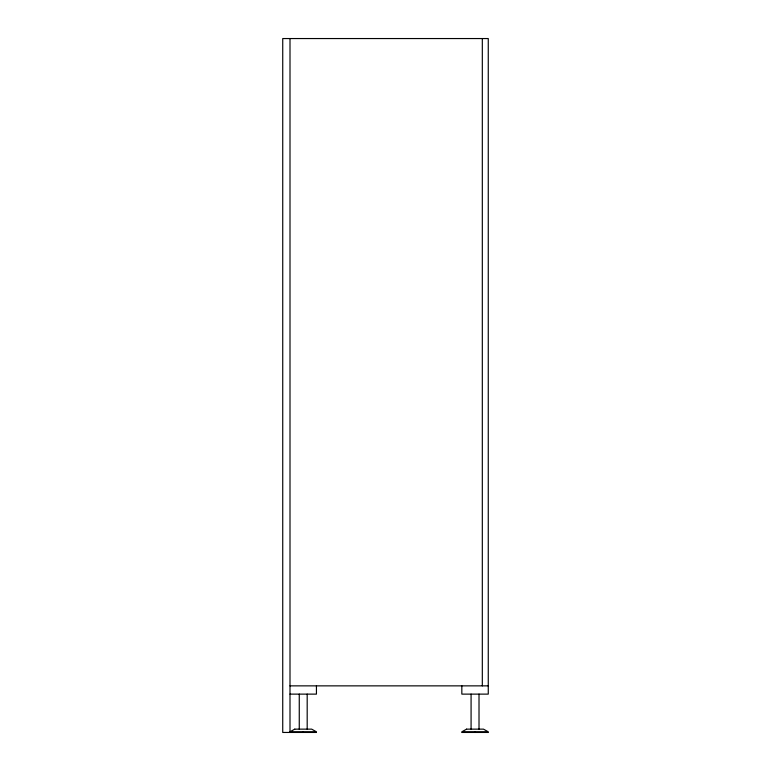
<?xml version="1.0" encoding="UTF-8"?>
<svg xmlns="http://www.w3.org/2000/svg" width="771" height="771" viewBox="0 0 771 771"><rect width="100%" height="100%" fill="white"/><g stroke="black" fill="none" stroke-linecap="round" stroke-linejoin="round"><path stroke-width="1.16" d="M290.002 685.862L488.265 685.862M290.002 694.122L316.438 694.122L316.438 685.862M316.438 732.45L282.735 732.45L282.735 38.55L488.265 38.55L488.265 694.122L461.829 694.122L461.829 685.862M461.829 732.45L488.265 732.45M482.318 38.55L482.318 685.862M479.013 694.122L479.013 729.144M475.042 731.814L475.042 732.45M471.081 694.122L471.081 729.144M307.186 694.122L307.186 729.144M303.225 731.814L303.225 732.45M299.264 694.122L299.264 729.144M290.002 38.55L290.002 732.45M294.763 729.144L290.002 731.814L316.438 731.814L311.677 729.144L294.763 729.144M466.59 729.144L461.829 731.814L488.265 731.814L483.504 729.144L466.59 729.144"/></g></svg>
